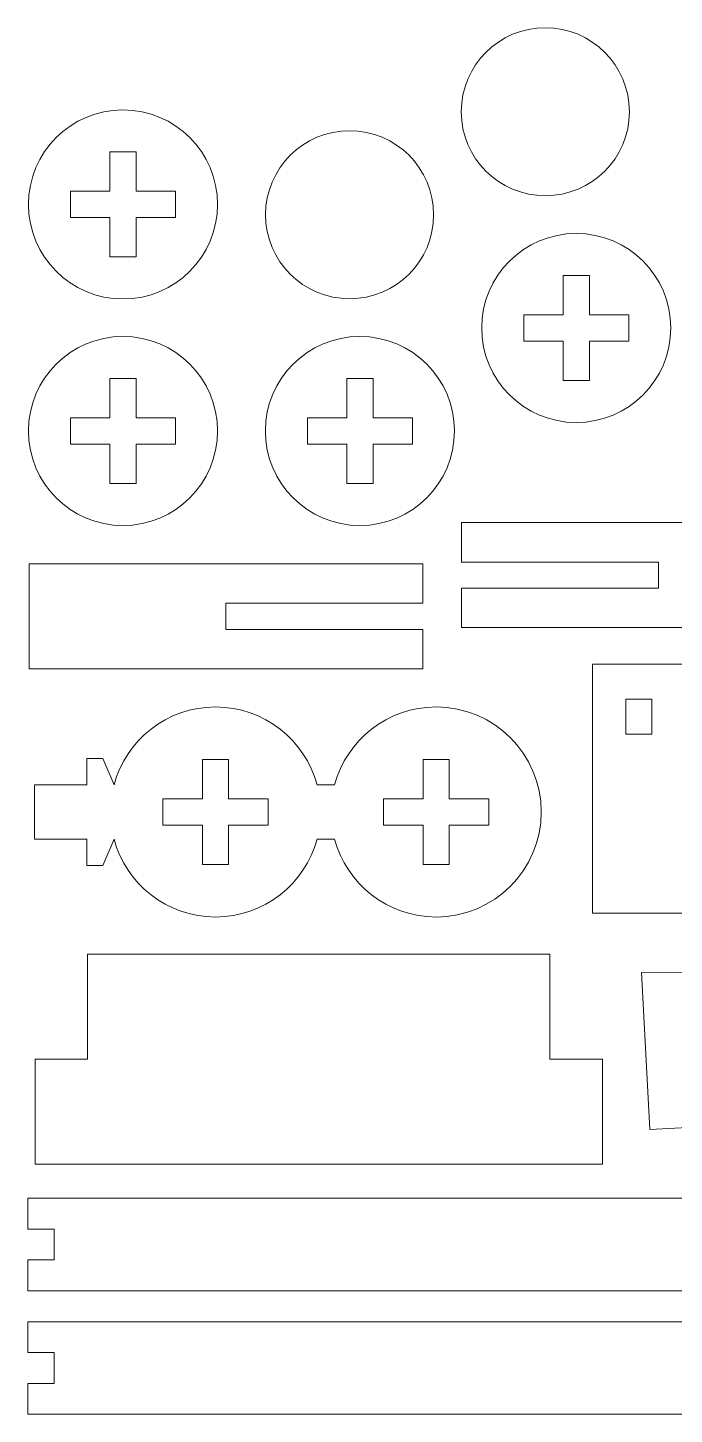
# Model space of a CAD drawing. Header units: centimetres. Extents: x -89 to 134, y -61 to -11.
# Drawn here: x 105.49 to 111.76, y -61.25 to -47.79 of the extents above; entities that cross this region are included whole.
import ezdxf

# ---------------------------------------------------------------- set-up
doc = ezdxf.new("R2010")
doc.units = ezdxf.units.CM
doc.header["$MEASUREMENT"] = 0
doc.layers.add('Camada 1', color=7, linetype='Continuous')

msp = doc.modelspace()

# ---------------------------------------------------------------- linework, layer by layer
at = {"layer": 'Camada 1', "lineweight": 9}
for points, knots in [([(110.51139, -47.7892), (110.06078, -47.7892), (109.69549, -48.15449), (109.69549, -48.60509), (109.69549, -48.60509), (109.69549, -49.0557), (110.06078, -49.42099), (110.51139, -49.42099), (110.51139, -49.42099), (110.962, -49.421), (111.32729, -49.05571), (111.32729, -48.6051), (111.32729, -48.6051), (111.32729, -48.15449), (110.962, -47.7892), (110.51139, -47.7892)], [0, 0, 0, 0, 0.2, 0.2, 0.2, 0.2, 0.4, 0.4, 0.4, 0.4, 0.6, 0.6, 0.6, 0.6, 1, 1, 1, 1]), ([(106.41139, -48.58721), (106.91833, -48.58721), (107.32928, -48.99816), (107.32928, -49.5051), (107.32928, -49.5051), (107.32928, -50.01204), (106.91833, -50.42299), (106.41139, -50.42299), (106.41139, -50.42299), (105.90445, -50.42299), (105.4935, -50.01204), (105.4935, -49.5051), (105.4935, -49.5051), (105.4935, -48.99816), (105.90445, -48.58721), (106.41139, -48.58721)], [0, 0, 0, 0, 0.2, 0.2, 0.2, 0.2, 0.4, 0.4, 0.4, 0.4, 0.6, 0.6, 0.6, 0.6, 1, 1, 1, 1]), ([(108.61139, -48.7892), (108.16078, -48.7892), (107.79549, -49.15449), (107.79549, -49.60509), (107.79549, -49.60509), (107.79549, -50.0557), (108.16078, -50.42099), (108.61139, -50.42099), (108.61139, -50.42099), (109.062, -50.421), (109.42729, -50.05571), (109.42729, -49.6051), (109.42729, -49.6051), (109.42729, -49.15449), (109.062, -48.7892), (108.61139, -48.7892)], [0, 0, 0, 0, 0.2, 0.2, 0.2, 0.2, 0.4, 0.4, 0.4, 0.4, 0.6, 0.6, 0.6, 0.6, 1, 1, 1, 1]), ([(106.92133, -49.37761), (106.92133, -49.37761), (106.92133, -49.63258), (106.92133, -49.63258), (106.92133, -49.63258), (106.92133, -49.63258), (106.53888, -49.63258), (106.53888, -49.63258), (106.53888, -49.63258), (106.53888, -49.63258), (106.53888, -50.01503), (106.53888, -50.01503), (106.53888, -50.01503), (106.53888, -50.01503), (106.28391, -50.01503), (106.28391, -50.01503), (106.28391, -50.01503), (106.28391, -50.01503), (106.28391, -49.63258), (106.28391, -49.63258), (106.28391, -49.63258), (106.28391, -49.63258), (105.90146, -49.63258), (105.90146, -49.63258), (105.90146, -49.63258), (105.90146, -49.63258), (105.90146, -49.37761), (105.90146, -49.37761), (105.90146, -49.37761), (105.90146, -49.37761), (106.28391, -49.37761), (106.28391, -49.37761), (106.28391, -49.37761), (106.28391, -49.37761), (106.28391, -48.99516), (106.28391, -48.99516), (106.28391, -48.99516), (106.28391, -48.99516), (106.53888, -48.99516), (106.53888, -48.99516), (106.53888, -48.99516), (106.53888, -48.99516), (106.53888, -49.37761), (106.53888, -49.37761), (106.53888, -49.37761), (106.53888, -49.37761), (106.92133, -49.37761), (106.92133, -49.37761)], [0, 0, 0, 0, 0.07692308, 0.07692308, 0.07692308, 0.07692308, 0.15384615, 0.15384615, 0.15384615, 0.15384615, 0.23076923, 0.23076923, 0.23076923, 0.23076923, 0.30769231, 0.30769231, 0.30769231, 0.30769231, 0.38461538, 0.38461538, 0.38461538, 0.38461538, 0.46153846, 0.46153846, 0.46153846, 0.46153846, 0.53846154, 0.53846154, 0.53846154, 0.53846154, 0.61538462, 0.61538462, 0.61538462, 0.61538462, 0.69230769, 0.69230769, 0.69230769, 0.69230769, 0.76923077, 0.76923077, 0.76923077, 0.76923077, 0.84615385, 0.84615385, 0.84615385, 0.84615385, 1, 1, 1, 1]), ([(110.81139, -49.78721), (111.31833, -49.78721), (111.72928, -50.19816), (111.72928, -50.7051), (111.72928, -50.7051), (111.72928, -51.21204), (111.31833, -51.62299), (110.81139, -51.62299), (110.81139, -51.62299), (110.30445, -51.62299), (109.8935, -51.21204), (109.8935, -50.7051), (109.8935, -50.7051), (109.8935, -50.19816), (110.30445, -49.78721), (110.81139, -49.78721)], [0, 0, 0, 0, 0.2, 0.2, 0.2, 0.2, 0.4, 0.4, 0.4, 0.4, 0.6, 0.6, 0.6, 0.6, 1, 1, 1, 1]), ([(111.32133, -50.57761), (111.32133, -50.57761), (111.32133, -50.83258), (111.32133, -50.83258), (111.32133, -50.83258), (111.32133, -50.83258), (110.93888, -50.83258), (110.93888, -50.83258), (110.93888, -50.83258), (110.93888, -50.83258), (110.93888, -51.21503), (110.93888, -51.21503), (110.93888, -51.21503), (110.93888, -51.21503), (110.68391, -51.21503), (110.68391, -51.21503), (110.68391, -51.21503), (110.68391, -51.21503), (110.68391, -50.83258), (110.68391, -50.83258), (110.68391, -50.83258), (110.68391, -50.83258), (110.30146, -50.83258), (110.30146, -50.83258), (110.30146, -50.83258), (110.30146, -50.83258), (110.30146, -50.57761), (110.30146, -50.57761), (110.30146, -50.57761), (110.30146, -50.57761), (110.68391, -50.57761), (110.68391, -50.57761), (110.68391, -50.57761), (110.68391, -50.57761), (110.68391, -50.19516), (110.68391, -50.19516), (110.68391, -50.19516), (110.68391, -50.19516), (110.93888, -50.19516), (110.93888, -50.19516), (110.93888, -50.19516), (110.93888, -50.19516), (110.93888, -50.57761), (110.93888, -50.57761), (110.93888, -50.57761), (110.93888, -50.57761), (111.32133, -50.57761), (111.32133, -50.57761)], [0, 0, 0, 0, 0.07692308, 0.07692308, 0.07692308, 0.07692308, 0.15384615, 0.15384615, 0.15384615, 0.15384615, 0.23076923, 0.23076923, 0.23076923, 0.23076923, 0.30769231, 0.30769231, 0.30769231, 0.30769231, 0.38461538, 0.38461538, 0.38461538, 0.38461538, 0.46153846, 0.46153846, 0.46153846, 0.46153846, 0.53846154, 0.53846154, 0.53846154, 0.53846154, 0.61538462, 0.61538462, 0.61538462, 0.61538462, 0.69230769, 0.69230769, 0.69230769, 0.69230769, 0.76923077, 0.76923077, 0.76923077, 0.76923077, 0.84615385, 0.84615385, 0.84615385, 0.84615385, 1, 1, 1, 1]), ([(106.41139, -50.78721), (106.91833, -50.78721), (107.32928, -51.19816), (107.32928, -51.7051), (107.32928, -51.7051), (107.32928, -52.21204), (106.91833, -52.62299), (106.41139, -52.62299), (106.41139, -52.62299), (105.90445, -52.62299), (105.4935, -52.21204), (105.4935, -51.7051), (105.4935, -51.7051), (105.4935, -51.19816), (105.90445, -50.78721), (106.41139, -50.78721)], [0, 0, 0, 0, 0.2, 0.2, 0.2, 0.2, 0.4, 0.4, 0.4, 0.4, 0.6, 0.6, 0.6, 0.6, 1, 1, 1, 1]), ([(108.71139, -50.78721), (109.21833, -50.78721), (109.62928, -51.19816), (109.62928, -51.7051), (109.62928, -51.7051), (109.62928, -52.21204), (109.21833, -52.62299), (108.71139, -52.62299), (108.71139, -52.62299), (108.20445, -52.62299), (107.7935, -52.21204), (107.7935, -51.7051), (107.7935, -51.7051), (107.7935, -51.19816), (108.20445, -50.78721), (108.71139, -50.78721)], [0, 0, 0, 0, 0.2, 0.2, 0.2, 0.2, 0.4, 0.4, 0.4, 0.4, 0.6, 0.6, 0.6, 0.6, 1, 1, 1, 1]), ([(106.92133, -51.57761), (106.92133, -51.57761), (106.92133, -51.83258), (106.92133, -51.83258), (106.92133, -51.83258), (106.92133, -51.83258), (106.53888, -51.83258), (106.53888, -51.83258), (106.53888, -51.83258), (106.53888, -51.83258), (106.53888, -52.21503), (106.53888, -52.21503), (106.53888, -52.21503), (106.53888, -52.21503), (106.28391, -52.21503), (106.28391, -52.21503), (106.28391, -52.21503), (106.28391, -52.21503), (106.28391, -51.83258), (106.28391, -51.83258), (106.28391, -51.83258), (106.28391, -51.83258), (105.90146, -51.83258), (105.90146, -51.83258), (105.90146, -51.83258), (105.90146, -51.83258), (105.90146, -51.57761), (105.90146, -51.57761), (105.90146, -51.57761), (105.90146, -51.57761), (106.28391, -51.57761), (106.28391, -51.57761), (106.28391, -51.57761), (106.28391, -51.57761), (106.28391, -51.19516), (106.28391, -51.19516), (106.28391, -51.19516), (106.28391, -51.19516), (106.53888, -51.19516), (106.53888, -51.19516), (106.53888, -51.19516), (106.53888, -51.19516), (106.53888, -51.57761), (106.53888, -51.57761), (106.53888, -51.57761), (106.53888, -51.57761), (106.92133, -51.57761), (106.92133, -51.57761)], [0, 0, 0, 0, 0.07692308, 0.07692308, 0.07692308, 0.07692308, 0.15384615, 0.15384615, 0.15384615, 0.15384615, 0.23076923, 0.23076923, 0.23076923, 0.23076923, 0.30769231, 0.30769231, 0.30769231, 0.30769231, 0.38461538, 0.38461538, 0.38461538, 0.38461538, 0.46153846, 0.46153846, 0.46153846, 0.46153846, 0.53846154, 0.53846154, 0.53846154, 0.53846154, 0.61538462, 0.61538462, 0.61538462, 0.61538462, 0.69230769, 0.69230769, 0.69230769, 0.69230769, 0.76923077, 0.76923077, 0.76923077, 0.76923077, 0.84615385, 0.84615385, 0.84615385, 0.84615385, 1, 1, 1, 1]), ([(109.22133, -51.57761), (109.22133, -51.57761), (109.22133, -51.83258), (109.22133, -51.83258), (109.22133, -51.83258), (109.22133, -51.83258), (108.83888, -51.83258), (108.83888, -51.83258), (108.83888, -51.83258), (108.83888, -51.83258), (108.83888, -52.21503), (108.83888, -52.21503), (108.83888, -52.21503), (108.83888, -52.21503), (108.58391, -52.21503), (108.58391, -52.21503), (108.58391, -52.21503), (108.58391, -52.21503), (108.58391, -51.83258), (108.58391, -51.83258), (108.58391, -51.83258), (108.58391, -51.83258), (108.20146, -51.83258), (108.20146, -51.83258), (108.20146, -51.83258), (108.20146, -51.83258), (108.20146, -51.57761), (108.20146, -51.57761), (108.20146, -51.57761), (108.20146, -51.57761), (108.58391, -51.57761), (108.58391, -51.57761), (108.58391, -51.57761), (108.58391, -51.57761), (108.58391, -51.19516), (108.58391, -51.19516), (108.58391, -51.19516), (108.58391, -51.19516), (108.83888, -51.19516), (108.83888, -51.19516), (108.83888, -51.19516), (108.83888, -51.19516), (108.83888, -51.57761), (108.83888, -51.57761), (108.83888, -51.57761), (108.83888, -51.57761), (109.22133, -51.57761), (109.22133, -51.57761)], [0, 0, 0, 0, 0.07692308, 0.07692308, 0.07692308, 0.07692308, 0.15384615, 0.15384615, 0.15384615, 0.15384615, 0.23076923, 0.23076923, 0.23076923, 0.23076923, 0.30769231, 0.30769231, 0.30769231, 0.30769231, 0.38461538, 0.38461538, 0.38461538, 0.38461538, 0.46153846, 0.46153846, 0.46153846, 0.46153846, 0.53846154, 0.53846154, 0.53846154, 0.53846154, 0.61538462, 0.61538462, 0.61538462, 0.61538462, 0.69230769, 0.69230769, 0.69230769, 0.69230769, 0.76923077, 0.76923077, 0.76923077, 0.76923077, 0.84615385, 0.84615385, 0.84615385, 0.84615385, 1, 1, 1, 1]), ([(113.52366, -52.59516), (113.52366, -52.59516), (113.52366, -53.61503), (113.52366, -53.61503), (113.52366, -53.61503), (113.52366, -53.61503), (109.69913, -53.61503), (109.69913, -53.61503), (109.69913, -53.61503), (109.69913, -53.61503), (109.69913, -53.23257), (109.69913, -53.23257), (109.69913, -53.23257), (109.69913, -53.23257), (111.61139, -53.23257), (111.61139, -53.23257), (111.61139, -53.23257), (111.61139, -53.23257), (111.61139, -52.97761), (111.61139, -52.97761), (111.61139, -52.97761), (111.61139, -52.97761), (109.69913, -52.97761), (109.69913, -52.97761), (109.69913, -52.97761), (109.69913, -52.97761), (109.69913, -52.59516), (109.69913, -52.59516), (109.69913, -52.59516), (109.69913, -52.59516), (113.52366, -52.59516), (113.52366, -52.59516)], [0, 0, 0, 0, 0.11111111, 0.11111111, 0.11111111, 0.11111111, 0.22222222, 0.22222222, 0.22222222, 0.22222222, 0.33333333, 0.33333333, 0.33333333, 0.33333333, 0.44444444, 0.44444444, 0.44444444, 0.44444444, 0.55555556, 0.55555556, 0.55555556, 0.55555556, 0.66666667, 0.66666667, 0.66666667, 0.66666667, 0.77777778, 0.77777778, 0.77777778, 0.77777778, 1, 1, 1, 1]), ([(105.49913, -54.01503), (105.49913, -54.01503), (109.32366, -54.01503), (109.32366, -54.01503), (109.32366, -54.01503), (109.32366, -54.01503), (109.32366, -53.63259), (109.32366, -53.63259), (109.32366, -53.63259), (109.32366, -53.63259), (107.41139, -53.63259), (107.41139, -53.63259), (107.41139, -53.63259), (107.41139, -53.63259), (107.41139, -53.37761), (107.41139, -53.37761), (107.41139, -53.37761), (107.41139, -53.37761), (109.32366, -53.37761), (109.32366, -53.37761), (109.32366, -53.37761), (109.32366, -53.37761), (109.32366, -52.99516), (109.32366, -52.99516), (109.32366, -52.99516), (109.32366, -52.99516), (105.49913, -52.99516), (105.49913, -52.99516), (105.49913, -52.99516), (105.49913, -52.99516), (105.49913, -54.01503), (105.49913, -54.01503)], [0, 0, 0, 0, 0.11111111, 0.11111111, 0.11111111, 0.11111111, 0.22222222, 0.22222222, 0.22222222, 0.22222222, 0.33333333, 0.33333333, 0.33333333, 0.33333333, 0.44444444, 0.44444444, 0.44444444, 0.44444444, 0.55555556, 0.55555556, 0.55555556, 0.55555556, 0.66666667, 0.66666667, 0.66666667, 0.66666667, 0.77777778, 0.77777778, 0.77777778, 0.77777778, 1, 1, 1, 1]), ([(111.88855, -56.64216), (111.88855, -56.64216), (111.88855, -56.38719), (111.88855, -56.38719), (111.88855, -56.38719), (111.88855, -56.38719), (110.9686, -56.38719), (110.9686, -56.38719), (110.9686, -56.38719), (110.9686, -56.38719), (110.9686, -53.96804), (110.9686, -53.96804), (110.9686, -53.96804), (110.9686, -53.96804), (114.25419, -53.96804), (114.25419, -53.96804), (114.25419, -53.96804), (114.25419, -53.96804), (113.77857, -56.38719), (113.77857, -56.38719), (113.77857, -56.38719), (113.77857, -56.38719), (112.80849, -56.38719), (112.80849, -56.38719), (112.80849, -56.38719), (112.80849, -56.38719), (112.80849, -56.64216), (112.80849, -56.64216), (112.80849, -56.64216), (112.80849, -56.64216), (111.88855, -56.64216), (111.88855, -56.64216)], [0, 0, 0, 0, 0.11111111, 0.11111111, 0.11111111, 0.11111111, 0.22222222, 0.22222222, 0.22222222, 0.22222222, 0.33333333, 0.33333333, 0.33333333, 0.33333333, 0.44444444, 0.44444444, 0.44444444, 0.44444444, 0.55555556, 0.55555556, 0.55555556, 0.55555556, 0.66666667, 0.66666667, 0.66666667, 0.66666667, 0.77777778, 0.77777778, 0.77777778, 0.77777778, 1, 1, 1, 1]), ([(106.32455, -55.66934), (106.32455, -55.66934), (106.21428, -55.92403), (106.21428, -55.92403), (106.21428, -55.92403), (106.21428, -55.92403), (106.0613, -55.92403), (106.0613, -55.92403), (106.0613, -55.92403), (106.0613, -55.92403), (106.0613, -55.66907), (106.0613, -55.66907), (106.0613, -55.66907), (106.0613, -55.66907), (105.55137, -55.66907), (105.55137, -55.66907), (105.55137, -55.66907), (105.55137, -55.66907), (105.55137, -55.14114), (105.55137, -55.14114), (105.55137, -55.14114), (105.55137, -55.14114), (106.0613, -55.14114), (106.0613, -55.14114), (106.0613, -55.14114), (106.0613, -55.14114), (106.0613, -54.88617), (106.0613, -54.88617), (106.0613, -54.88617), (106.0613, -54.88617), (106.21428, -54.88617), (106.21428, -54.88617), (106.21428, -54.88617), (106.21428, -54.88617), (106.32455, -55.14087), (106.32455, -55.14087), (106.32455, -55.14087), (106.44097, -54.70572), (106.83792, -54.38522), (107.30979, -54.38522), (107.30979, -54.38522), (107.78175, -54.38522), (108.17878, -54.70584), (108.2951, -55.14114), (108.2951, -55.14114), (108.2951, -55.14114), (108.46621, -55.14114), (108.46621, -55.14114), (108.46621, -55.14114), (108.58253, -54.70584), (108.97956, -54.38522), (109.45152, -54.38522), (109.45152, -54.38522), (110.01478, -54.38522), (110.4714, -54.84184), (110.4714, -55.4051), (110.4714, -55.4051), (110.4714, -55.96836), (110.01478, -56.42498), (109.45152, -56.42498), (109.45152, -56.42498), (108.97956, -56.42498), (108.58254, -56.10436), (108.46621, -55.66907), (108.46621, -55.66907), (108.46621, -55.66907), (108.2951, -55.66907), (108.2951, -55.66907), (108.2951, -55.66907), (108.17877, -56.10436), (107.78175, -56.42498), (107.30979, -56.42498), (107.30979, -56.42498), (106.83793, -56.42498), (106.44097, -56.10449), (106.32455, -55.66934)], [0, 0, 0, 0, 0.05, 0.05, 0.05, 0.05, 0.1, 0.1, 0.1, 0.1, 0.15, 0.15, 0.15, 0.15, 0.2, 0.2, 0.2, 0.2, 0.25, 0.25, 0.25, 0.25, 0.3, 0.3, 0.3, 0.3, 0.35, 0.35, 0.35, 0.35, 0.4, 0.4, 0.4, 0.4, 0.45, 0.45, 0.45, 0.45, 0.5, 0.5, 0.5, 0.5, 0.55, 0.55, 0.55, 0.55, 0.6, 0.6, 0.6, 0.6, 0.65, 0.65, 0.65, 0.65, 0.7, 0.7, 0.7, 0.7, 0.75, 0.75, 0.75, 0.75, 0.8, 0.8, 0.8, 0.8, 0.85, 0.85, 0.85, 0.85, 0.9, 0.9, 0.9, 0.9, 1, 1, 1, 1]), ([(111.54661, -54.30799), (111.54661, -54.30799), (111.29164, -54.30799), (111.29164, -54.30799), (111.29164, -54.30799), (111.29164, -54.30799), (111.29164, -54.64795), (111.29164, -54.64795), (111.29164, -54.64795), (111.29164, -54.64795), (111.54661, -54.64795), (111.54661, -54.64795), (111.54661, -54.64795), (111.54661, -54.64795), (111.54661, -54.30799), (111.54661, -54.30799)], [0, 0, 0, 0, 0.2, 0.2, 0.2, 0.2, 0.4, 0.4, 0.4, 0.4, 0.6, 0.6, 0.6, 0.6, 1, 1, 1, 1]), ([(107.18231, -55.53259), (107.18231, -55.53259), (106.79985, -55.53259), (106.79985, -55.53259), (106.79985, -55.53259), (106.79985, -55.53259), (106.79985, -55.27762), (106.79985, -55.27762), (106.79985, -55.27762), (106.79985, -55.27762), (107.18231, -55.27762), (107.18231, -55.27762), (107.18231, -55.27762), (107.18231, -55.27762), (107.18231, -54.89516), (107.18231, -54.89516), (107.18231, -54.89516), (107.18231, -54.89516), (107.43728, -54.89516), (107.43728, -54.89516), (107.43728, -54.89516), (107.43728, -54.89516), (107.43728, -55.27762), (107.43728, -55.27762), (107.43728, -55.27762), (107.43728, -55.27762), (107.81972, -55.27762), (107.81972, -55.27762), (107.81972, -55.27762), (107.81972, -55.27762), (107.81972, -55.53259), (107.81972, -55.53259), (107.81972, -55.53259), (107.81972, -55.53259), (107.43728, -55.53259), (107.43728, -55.53259), (107.43728, -55.53259), (107.43728, -55.53259), (107.43728, -55.91504), (107.43728, -55.91504), (107.43728, -55.91504), (107.43728, -55.91504), (107.18231, -55.91504), (107.18231, -55.91504), (107.18231, -55.91504), (107.18231, -55.91504), (107.18231, -55.53259), (107.18231, -55.53259)], [0, 0, 0, 0, 0.07692308, 0.07692308, 0.07692308, 0.07692308, 0.15384615, 0.15384615, 0.15384615, 0.15384615, 0.23076923, 0.23076923, 0.23076923, 0.23076923, 0.30769231, 0.30769231, 0.30769231, 0.30769231, 0.38461538, 0.38461538, 0.38461538, 0.38461538, 0.46153846, 0.46153846, 0.46153846, 0.46153846, 0.53846154, 0.53846154, 0.53846154, 0.53846154, 0.61538462, 0.61538462, 0.61538462, 0.61538462, 0.69230769, 0.69230769, 0.69230769, 0.69230769, 0.76923077, 0.76923077, 0.76923077, 0.76923077, 0.84615385, 0.84615385, 0.84615385, 0.84615385, 1, 1, 1, 1]), ([(109.57901, -55.91504), (109.57901, -55.91504), (109.32404, -55.91504), (109.32404, -55.91504), (109.32404, -55.91504), (109.32404, -55.91504), (109.32404, -55.53259), (109.32404, -55.53259), (109.32404, -55.53259), (109.32404, -55.53259), (108.94159, -55.53259), (108.94159, -55.53259), (108.94159, -55.53259), (108.94159, -55.53259), (108.94159, -55.27762), (108.94159, -55.27762), (108.94159, -55.27762), (108.94159, -55.27762), (109.32404, -55.27762), (109.32404, -55.27762), (109.32404, -55.27762), (109.32404, -55.27762), (109.32404, -54.89516), (109.32404, -54.89516), (109.32404, -54.89516), (109.32404, -54.89516), (109.57901, -54.89516), (109.57901, -54.89516), (109.57901, -54.89516), (109.57901, -54.89516), (109.57901, -55.27762), (109.57901, -55.27762), (109.57901, -55.27762), (109.57901, -55.27762), (109.96146, -55.27762), (109.96146, -55.27762), (109.96146, -55.27762), (109.96146, -55.27762), (109.96146, -55.53259), (109.96146, -55.53259), (109.96146, -55.53259), (109.96146, -55.53259), (109.57901, -55.53259), (109.57901, -55.53259), (109.57901, -55.53259), (109.57901, -55.53259), (109.57901, -55.91504), (109.57901, -55.91504)], [0, 0, 0, 0, 0.07692308, 0.07692308, 0.07692308, 0.07692308, 0.15384615, 0.15384615, 0.15384615, 0.15384615, 0.23076923, 0.23076923, 0.23076923, 0.23076923, 0.30769231, 0.30769231, 0.30769231, 0.30769231, 0.38461538, 0.38461538, 0.38461538, 0.38461538, 0.46153846, 0.46153846, 0.46153846, 0.46153846, 0.53846154, 0.53846154, 0.53846154, 0.53846154, 0.61538462, 0.61538462, 0.61538462, 0.61538462, 0.69230769, 0.69230769, 0.69230769, 0.69230769, 0.76923077, 0.76923077, 0.76923077, 0.76923077, 0.84615385, 0.84615385, 0.84615385, 0.84615385, 1, 1, 1, 1]), ([(111.06505, -58.82497), (111.06505, -58.82497), (111.06505, -57.8051), (111.06505, -57.8051), (111.06505, -57.8051), (111.06505, -57.8051), (110.55511, -57.8051), (110.55511, -57.8051), (110.55511, -57.8051), (110.55511, -57.8051), (110.55511, -56.78522), (110.55511, -56.78522), (110.55511, -56.78522), (110.55511, -56.78522), (106.06767, -56.78522), (106.06767, -56.78522), (106.06767, -56.78522), (106.06767, -56.78522), (106.06767, -57.8051), (106.06767, -57.8051), (106.06767, -57.8051), (106.06767, -57.8051), (105.55773, -57.8051), (105.55773, -57.8051), (105.55773, -57.8051), (105.55773, -57.8051), (105.55773, -58.82497), (105.55773, -58.82497), (105.55773, -58.82497), (105.55773, -58.82497), (111.06505, -58.82497), (111.06505, -58.82497)], [0, 0, 0, 0, 0.11111111, 0.11111111, 0.11111111, 0.11111111, 0.22222222, 0.22222222, 0.22222222, 0.22222222, 0.33333333, 0.33333333, 0.33333333, 0.33333333, 0.44444444, 0.44444444, 0.44444444, 0.44444444, 0.55555556, 0.55555556, 0.55555556, 0.55555556, 0.66666667, 0.66666667, 0.66666667, 0.66666667, 0.77777778, 0.77777778, 0.77777778, 0.77777778, 1, 1, 1, 1]), ([(113.85509, -58.62026), (113.85509, -58.62026), (113.84176, -58.36563), (113.84176, -58.36563), (113.84176, -58.36563), (113.84176, -58.36563), (111.52573, -58.48701), (111.52573, -58.48701), (111.52573, -58.48701), (111.52573, -58.48701), (111.44592, -56.96401), (111.44592, -56.96401), (111.44592, -56.96401), (111.44592, -56.96401), (117.09946, -56.96939), (117.09946, -56.96939), (117.09946, -56.96939), (117.09946, -56.96939), (117.16351, -58.19156), (117.16351, -58.19156), (117.16351, -58.19156), (117.16351, -58.19156), (114.45285, -58.33362), (114.45285, -58.33362), (114.45285, -58.33362), (114.45285, -58.33362), (114.46619, -58.58825), (114.46619, -58.58825), (114.46619, -58.58825), (114.46619, -58.58825), (113.85509, -58.62026), (113.85509, -58.62026)], [0, 0, 0, 0, 0.11111111, 0.11111111, 0.11111111, 0.11111111, 0.22222222, 0.22222222, 0.22222222, 0.22222222, 0.33333333, 0.33333333, 0.33333333, 0.33333333, 0.44444444, 0.44444444, 0.44444444, 0.44444444, 0.55555556, 0.55555556, 0.55555556, 0.55555556, 0.66666667, 0.66666667, 0.66666667, 0.66666667, 0.77777778, 0.77777778, 0.77777778, 0.77777778, 1, 1, 1, 1]), ([(113.13593, -59.15626), (113.13593, -59.15626), (113.13593, -59.45548), (113.13593, -59.45548), (113.13593, -59.45548), (113.13593, -59.45548), (112.88096, -59.45548), (112.88096, -59.45548), (112.88096, -59.45548), (112.88096, -59.45548), (112.88096, -59.7547), (112.88096, -59.7547), (112.88096, -59.7547), (112.88096, -59.7547), (113.13593, -59.7547), (113.13593, -59.7547), (113.13593, -59.7547), (113.13593, -59.7547), (113.13593, -60.05393), (113.13593, -60.05393), (113.13593, -60.05393), (113.13593, -60.05393), (105.48686, -60.05393), (105.48686, -60.05393), (105.48686, -60.05393), (105.48686, -60.05393), (105.48686, -59.7547), (105.48686, -59.7547), (105.48686, -59.7547), (105.48686, -59.7547), (105.74184, -59.7547), (105.74184, -59.7547), (105.74184, -59.7547), (105.74184, -59.7547), (105.74184, -59.45548), (105.74184, -59.45548), (105.74184, -59.45548), (105.74184, -59.45548), (105.48686, -59.45548), (105.48686, -59.45548), (105.48686, -59.45548), (105.48686, -59.45548), (105.48686, -59.15626), (105.48686, -59.15626), (105.48686, -59.15626), (105.48686, -59.15626), (113.13593, -59.15626), (113.13593, -59.15626)], [0, 0, 0, 0, 0.07692308, 0.07692308, 0.07692308, 0.07692308, 0.15384615, 0.15384615, 0.15384615, 0.15384615, 0.23076923, 0.23076923, 0.23076923, 0.23076923, 0.30769231, 0.30769231, 0.30769231, 0.30769231, 0.38461538, 0.38461538, 0.38461538, 0.38461538, 0.46153846, 0.46153846, 0.46153846, 0.46153846, 0.53846154, 0.53846154, 0.53846154, 0.53846154, 0.61538462, 0.61538462, 0.61538462, 0.61538462, 0.69230769, 0.69230769, 0.69230769, 0.69230769, 0.76923077, 0.76923077, 0.76923077, 0.76923077, 0.84615385, 0.84615385, 0.84615385, 0.84615385, 1, 1, 1, 1]), ([(113.13593, -60.35626), (113.13593, -60.35626), (113.13593, -60.65548), (113.13593, -60.65548), (113.13593, -60.65548), (113.13593, -60.65548), (112.88096, -60.65548), (112.88096, -60.65548), (112.88096, -60.65548), (112.88096, -60.65548), (112.88096, -60.9547), (112.88096, -60.9547), (112.88096, -60.9547), (112.88096, -60.9547), (113.13593, -60.9547), (113.13593, -60.9547), (113.13593, -60.9547), (113.13593, -60.9547), (113.13593, -61.25393), (113.13593, -61.25393), (113.13593, -61.25393), (113.13593, -61.25393), (105.48686, -61.25393), (105.48686, -61.25393), (105.48686, -61.25393), (105.48686, -61.25393), (105.48686, -60.9547), (105.48686, -60.9547), (105.48686, -60.9547), (105.48686, -60.9547), (105.74184, -60.9547), (105.74184, -60.9547), (105.74184, -60.9547), (105.74184, -60.9547), (105.74184, -60.65548), (105.74184, -60.65548), (105.74184, -60.65548), (105.74184, -60.65548), (105.48686, -60.65548), (105.48686, -60.65548), (105.48686, -60.65548), (105.48686, -60.65548), (105.48686, -60.35626), (105.48686, -60.35626), (105.48686, -60.35626), (105.48686, -60.35626), (113.13593, -60.35626), (113.13593, -60.35626)], [0, 0, 0, 0, 0.07692308, 0.07692308, 0.07692308, 0.07692308, 0.15384615, 0.15384615, 0.15384615, 0.15384615, 0.23076923, 0.23076923, 0.23076923, 0.23076923, 0.30769231, 0.30769231, 0.30769231, 0.30769231, 0.38461538, 0.38461538, 0.38461538, 0.38461538, 0.46153846, 0.46153846, 0.46153846, 0.46153846, 0.53846154, 0.53846154, 0.53846154, 0.53846154, 0.61538462, 0.61538462, 0.61538462, 0.61538462, 0.69230769, 0.69230769, 0.69230769, 0.69230769, 0.76923077, 0.76923077, 0.76923077, 0.76923077, 0.84615385, 0.84615385, 0.84615385, 0.84615385, 1, 1, 1, 1])]:
    msp.add_open_spline(points, degree=3, knots=knots, dxfattribs=at)

doc.saveas('drawing.dxf')
